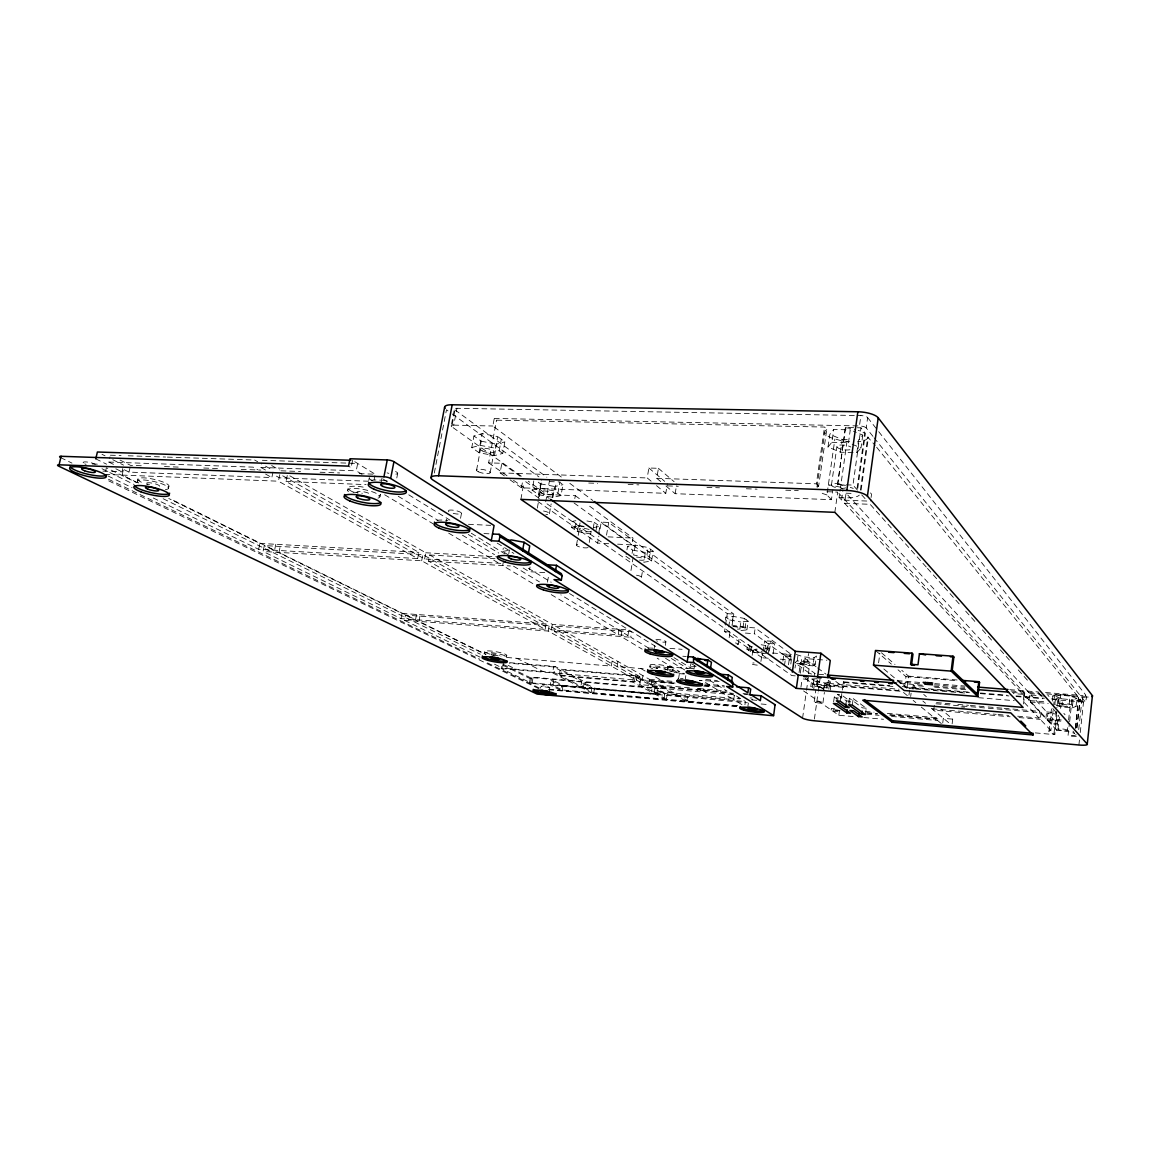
<?xml version="1.0" encoding="UTF-8"?>
<svg xmlns="http://www.w3.org/2000/svg" width="1150" height="1150" viewBox="0 0 1150 1150"><rect width="100%" height="100%" fill="white"/><g stroke="black" fill="none" stroke-linecap="round" stroke-linejoin="round"><path stroke-width="0.75" stroke-dasharray="5 3.75" d="M1075.724 728.223L1078.571 697.82A13.541 2.487 6.7 0 0 1063.994 694.744L1053.659 695.189A13.541 2.487 6.7 0 0 1056.016 697.921L1058.704 699.387L1057.914 706.431M1076.616 727.706L1080.166 699.272L1076.889 729.531M1078.714 729.617L1081.776 701.27L876.343 446.861M1082.322 701.946L1083.013 695.534C1088.188 693.033 1086.879 703.886 1082.322 701.946L1050.108 699.301M1078.901 744.999L1079.476 739.651M1080.253 732.521L1084.091 696.9A10.134 1.883 6.6 0 0 1090.631 696.871M1069.155 704.116L1070.046 696.023L1059.394 695.161L1055.714 696.627L1054.823 704.663L1058.489 703.239L1069.155 704.116L1076.055 706.416L1076.932 698.352L1070.046 696.023M1067.444 730.408A4.758 0.791 6.9 0 0 1060.774 728.827A4.758 0.791 6.9 0 0 1060.013 730.121A4.758 0.791 6.9 0 0 1067.444 730.408L1068.393 721.754M1068.594 720.015L1070.104 706.158A4.744 0.848 6.7 0 0 1063.448 704.533A4.744 0.848 6.7 0 0 1062.686 705.928A4.744 0.848 6.7 0 0 1070.104 706.158M1076.314 736.561L1068.034 735.741L1069.385 723.364M1069.658 721.683L1071.901 700.379A13.541 2.487 6.7 0 0 1079.706 699.229M1056.203 705.122L1061.709 706.948L1072.274 707.825L1073.151 699.789L1076.932 698.352M1075.279 728.18L1078.571 697.82M1048.958 731.242L1051.531 708.17M1052.322 701.069L1052.911 695.75M1056.936 715.242L1054.794 734.634L1052.078 733.254A13.599 2.243 6.9 0 1 1049.691 730.753L1050.87 730.509L1054.837 694.902M1053.975 733.772L1056.908 707.279M1057.109 705.511L1057.899 698.452M1058.489 703.239L1059.394 695.161M1072.979 731.156L1074.689 733.527A13.599 2.243 6.9 0 0 1060.056 730.509L1056.793 730.308L1058.46 715.185M1059.409 706.589L1060.746 694.571M1058.043 729.158L1059.38 717.039M1060.343 708.386L1060.717 704.921M1061.709 706.948L1062.6 698.927L1055.714 696.627M1017.649 716.191L1039.025 718.046L1039.773 711.347L1023.989 694.413L1013.265 693.551M1050.87 730.509L1040.29 719.383L1041.052 712.698L934.548 703.656M1045.882 718.635L1046.629 711.922L1031.104 695.003L1030.314 701.974L1045.882 718.635L1063.117 720.116M1056.793 730.308L1047.133 719.972L1047.88 713.288L1056.462 714.006M1023.989 694.413L1023.184 701.385L1039.025 718.046M1023.529 703.944L1024.736 693.45L838.925 493.408M1028.948 700.508L1029.739 693.508L846.055 493.192L844.632 503.312L1028.948 700.508L1046.902 701.989M952.128 723.839L952.717 719.138L941.045 709.176M941.304 723.551L937.609 720.504L937.811 718.923L936.273 717.658L886.477 713.273M942.741 723.005L943.331 718.304L952.717 719.138M934.346 705.281L933.728 710.168L1010.102 716.766M889.827 715.156L936.071 719.239L936.273 717.658M904.633 687.039L905.984 676.646L898.021 669.817M913.991 688.879L906.947 688.304L908.529 676.143L901.758 670.292M908.96 695.103L909.607 690.086M910.671 696.512L911.102 693.177M912.726 688.821L913.172 685.429L923.896 686.306M878.6 662.817L879.879 653.2M865.389 714.553L866.252 708.213L853.185 698.582L849.39 698.266L848.513 704.734M805.359 678.572L813.294 684.236L817.133 685.127L843.654 687.326L844.316 682.482L843.439 681.821L842.303 690.029M926.282 567.079L870.148 504.304L870.852 499.215M871.082 497.519L871.542 494.126L868.652 490.82M845.897 704.102L846.342 700.896L837.286 694.341L836.611 699.229M849.447 706.043L850.109 701.227L841.096 694.658L837.286 694.341M852.308 705.065L853.185 698.582M857.756 488.376L865.404 433.32L860.962 427.829L845.466 427.498L837.602 484.783A21.793 6.167 7.6 0 1 843.281 485.645M872.951 436.353L866.223 427.929L867.646 417.594A5.491 1.782 7.2 0 0 860.89 415.596L456.938 408.293A4.988 1.452 11.4 0 0 455.012 409.946L451.806 426.736L522.488 477.077M830.242 690.173L831.292 682.539L828.374 680.383L827.31 688.045L817.521 686.291L810.764 686.665L811.842 679.032L816.917 678.716M860.401 490.087L867.747 437.086L875.208 445.467M861.12 490.116L868.451 437.101M840.032 710.743L831.134 709.952L831.349 708.4L836.682 708.874M833.635 701.845L834.296 697.015L838.062 697.331L837.401 702.161M853.142 716.551L838.839 715.271L832.974 711.217L833.189 709.679L831.349 708.4M840.19 701.169L841.096 694.658M838.839 715.271L839.529 710.226M841.153 698.438L842.073 691.711M814.214 701.615L815.896 689.569M824.047 689.669L816.543 684.293L817.477 677.666M817.133 685.127L817.794 680.498M817.521 686.291L818.383 680.153M814.401 719.038L818.053 693.004M818.297 691.265L819.993 679.133M866.223 427.929A5.506 1.754 7.2 0 0 859.452 425.946L860.89 415.596M823.458 690.532L824.521 682.928L831.292 682.539M862.773 435.117L860.991 447.925L848.47 442.707L850.281 429.841L833.707 429.482L829.826 434.369L828 447.077L840.463 452.194L856.851 452.64L858.633 439.947L862.773 435.117L853.415 431.164M824.262 688.031L824.952 683.114L899.027 689.209M857.497 490.159L852.969 485.084L860.962 427.829M822.94 702.779L824.392 692.444M826.462 687.815L827.641 679.391M828.776 689.109L829.84 681.461M857.038 488.362L864.685 433.306A21.649 6.799 7.4 0 0 858.216 430.373M831.436 485.142L836.913 446.674M796.159 654.479L804.037 656.966L814.128 657.742L816.443 656.032L815.292 664.183L807.386 661.696L808.551 653.516M665.979 485.99L675.179 493.695L831.436 499.675L832.873 489.541M808.393 673.799L809.773 663.996M802.571 718.146L806.265 692.07M806.509 690.331L808.982 672.937L795.685 663.291L801.636 663.766L815.149 673.584M840.463 452.194L842.26 439.559L829.826 434.369M837.602 484.783L845.466 427.498M807.386 661.696L797.194 660.905L794.995 662.601L802.872 665.059L812.978 665.85L814.128 657.742M834.842 512.339L837.703 492.099L825.154 491.639M812.274 687.729L813.352 680.11M861.724 494.888L867.244 501.055L841.599 500.063L839.098 497.389L840.305 488.894M842.202 488.994L840.549 487.198L846.975 441.586M813.294 684.236L814.818 673.411M813.769 688.793L814.833 681.188L811.842 679.032M841.599 500.063L843.036 489.9M816.96 486.939L824.809 432.414M817.204 487.14L818.613 486.206L826.749 429.64L824.536 427.052L496.541 420.167L494.256 418.442L492.847 426.018L564.075 479.076M795.009 668.021L795.469 664.872M797.194 660.905L798.143 654.379M828 447.077L831.867 442.304L833.707 429.482M799.063 672.577L800.458 662.788M800.917 664.456L802.068 656.348M800.285 673.224L801.636 663.766M831.436 499.675L826.922 494.931L834.886 439.084M802.872 665.059L804.037 656.966M800.932 687.254L802.139 678.816M803.102 672.06L805.029 658.548L826.908 660.229M782.906 661.106L783.826 654.681L789.878 655.155L791.876 656.607L790.251 667.819M784.444 665.735L785.838 656.147L783.826 654.681M788.483 664.786L789.878 655.155M780.275 659.166L790.539 659.971L791.329 654.465L755.205 627.914L733.729 626.405M818.613 486.206L816.356 483.819L824.536 427.052M766.489 651.777L767.237 646.789M767.381 650.009L768.344 643.454L764.621 640.751L763.111 650.957M768.258 653.027L768.991 648.054L765.454 645.509L760.869 644.676M769.364 651.116L770.831 641.197L764.621 640.751M773.073 653.775L774.525 643.899L770.831 641.197M790.539 659.971L754.342 633.722L755.205 627.914M744.927 704.706L745.401 701.529L734.447 694.787L705.769 692.3L703.153 690.747L703.383 689.238L697.676 688.749L697.446 690.259L700.091 691.811L700.321 690.302L697.676 688.749M752.158 655.342L752.891 650.483M747.902 706.201L748.363 703.067M760.912 661.437L762.105 653.329M768.329 658.246L762.105 657.771L762.867 652.654M764.721 650.512L765.454 645.509M738.286 644.158L739.335 637.201M744.352 618.427L748.176 621.244L746.882 629.913L743.044 627.138L744.352 618.427L733.125 616.371L725.837 617.162L724.773 624.105M741.951 704.634L733.714 699.646L734.447 694.787M744.97 628.533L746.264 619.836M766.489 653.171L761.171 653.602L750.576 651.676L746.954 649.175L747.701 644.187L751.309 646.731L754.846 647.364M748.765 650.426L749.512 645.466M750.576 651.676L751.309 646.731M728.697 626.879L729.747 619.979L725.837 617.162M729.172 637.661L730.221 630.717M733.125 616.371L731.803 625.097L743.044 627.138M732.205 624.536L733.786 614.086L608.681 522.459L601.22 522.114L599.136 534.376M748.176 621.244L740.859 622.006L739.551 630.631L746.882 629.913M705.769 692.3L705.999 690.791L703.383 689.238M762.105 657.771L724.543 631.58L725.291 626.692M725.549 625.054L727.289 613.64L601.22 522.114M694.514 665.864L694.011 669.142L690.359 666.899L690.877 663.607M667.431 670.234L667.963 666.827L679.377 673.641L678.572 678.673L675.726 676.991M685.299 678.931L685.817 675.639M686.809 701.629L687.542 696.943M663.967 699.071L664.714 694.399L656.233 689.669L655.471 694.399L663.967 699.071L593.759 692.789L584.631 688.117L585.609 682.324M737.667 705.669L666.439 699.286L667.173 694.614L657.584 689.253L656.822 693.982M672.721 670.637L672.98 669.027M653.832 650.569L654.695 645.251M700.091 691.811L655.169 687.901L554.415 631.523L555.364 626.089L649.549 679.391L648.773 684.25L691.826 687.973M651.144 685.587L651.921 680.728M480.039 657.124L404.426 620.31L405.433 615.092L549.139 625.629L640.866 677.221L639.831 684.609L729.215 692.329L739.881 698.869L651.633 691.121L652.582 685.156M654.048 693.738L654.997 687.829L584.372 681.677L561.588 669.861L560.567 675.826L583.395 687.484L654.048 693.738L632.788 682.036L560.567 675.826M666.439 699.286L654.408 692.645L655.356 686.708M665.347 645.351L665.908 641.815M509.666 662.673L555.033 666.468L560.294 669.185L635.389 675.524L658.907 688.706L658.72 689.885L656.233 689.669M634.398 681.605L635.389 675.524M510.054 479.838L521.453 487.801L665.793 493.336L667.374 483.604M637.244 675.179L636.439 680.067L555.321 673.152M638.221 678.428L638.408 677.206M642.951 675.654L642.16 680.556L650.771 681.303M675.179 493.695L676.746 483.934M649.836 666.77L650.095 665.146M627.943 635.519L628.849 629.97L552.345 624.378L429.741 555.004L428.562 561.171L551.396 629.826L627.943 635.519L560.812 594.823M648.916 648.241L630.746 637.229L631.652 631.681L555.364 626.089M660.732 481.591L656.779 478.299L658.418 468.309L648.859 468.007L647.22 477.954L651.202 481.261M641.441 577.415L642.764 569.351M653.171 551.209L645.366 552.474L643.77 562.235L651.576 561.013L653.171 551.209L648.183 547.515L635.26 545.129L627.512 546.437L626.146 554.631M651.576 561.013L646.559 557.391L648.183 547.515M649.074 559.216L650.684 549.369M632.788 682.036L633.779 675.956L561.588 669.861M612.102 661.034L611.268 666.094L506.503 657.455M617.607 544.166L631.882 544.899L633.003 538.085L586.845 504.16M619.131 629.251L618.211 634.8L548.895 593.227M632.083 553.366L632.615 550.117L627.512 546.437M630.976 570.501L633.104 557.606M635.26 545.129L633.636 555.004L646.559 557.391M621.949 630.976L621.043 636.496L642.131 649.146M617.967 661.523L617.133 666.569L646.099 668.955M591.114 692.544L591.876 687.959L582.748 683.244L581.957 687.887L591.114 692.544L562.293 689.971L552.891 685.314L553.682 680.714L551.066 680.484L550.261 685.084L560.927 690.345L561.703 685.803L551.066 680.484M593.759 692.789L594.521 688.189L585.408 683.474L582.748 683.244M502.852 665.246L530.222 678.658L532.809 678.888L502.119 663.809L501.271 668.524L530.711 682.827L580.721 687.254L581.713 681.447L553.624 666.928L509.407 663.219M606.524 535.167L608.681 522.459M583.395 687.484L584.372 681.677M589.246 542.441L591.186 531.142M593.17 528.54L594.234 522.316L585.695 520.72M596.002 530.553L597.066 524.342M598.819 532.565L599.869 526.369L594.234 522.316M608.681 543.706L597.641 543.131L598.834 536.13M549.369 690.575C552.561 685.084 537.596 683.359 540.486 690.474M580.721 687.254L552.589 672.908L553.624 666.928M577.429 531.516L578.493 525.363L572.729 521.309L571.651 527.505L577.429 531.516L590.913 534.017L594.076 533.428M404.426 620.31L548.191 631.048L640.076 682.094L559.259 675.165L553.998 672.477L555.033 666.468M571.651 527.505L579.499 525.996L580.031 522.876M576.509 545.071L577.904 537.007M578.191 535.383L579.298 528.928M559.259 675.165L560.294 669.185M562.293 689.971L563.069 685.414L553.682 680.714M545.158 629.366L546.106 623.918L422.841 554.602L264.313 545.574L263.062 551.468L401.019 618.643L545.158 629.366L421.662 560.769L263.062 551.468M548.191 631.048L549.139 625.629M551.396 629.826L552.345 624.378M574.799 498.582L575.302 495.664L547.012 494.543L528.253 481.189M574.554 529.518L575.618 523.351M557.894 493.307L559.82 482.368L562.939 484.668L561.027 495.564L552.891 497.361L538.531 494.673L532.119 490.144L533.801 480.801M530.222 678.658L529.417 683.229L550.261 685.084M547.472 582.202L548.679 575.331M530.711 682.827L531.717 677.106L581.713 681.447M532.004 683.459L533.011 677.738L531.717 677.106M544.741 572.628L529.201 571.694L530.049 566.964M545.718 501.774L549.714 479.291M549.427 513.734L551.166 503.887M552.331 497.317L552.906 494.04A6.44 1.653 10.3 0 0 543.835 490.863A6.44 1.653 10.3 0 0 543.016 493.637A6.44 1.653 10.3 0 0 552.906 494.04M552.891 497.361L554.803 486.536L562.939 484.668M561.027 495.564L554.746 491.021L556.399 481.62M553.998 672.477L502.55 668.092L503.412 663.349M506.489 657.067L506.762 655.514M538.531 494.673L540.471 483.834L537.913 481.994M538.444 497.993L541.521 480.729M532.119 490.144L540.198 488.29L541.305 482.022M537.337 508.084L539.091 498.238M539.379 496.599L540.256 491.668M484.481 653.143L484.754 651.59M503.542 560.798L502.679 565.527L535.038 584.919M508.789 553.84L509.393 549.93M521.453 487.801L523.149 478.429M520.878 499.373L523.94 482.368M508.473 555.004L502.694 551.454L503.312 548.047M490.159 472.707L494.04 451.777M502.737 453.431L495.564 448.241L497.72 436.583L482.137 433.622L473.944 435.979L471.759 447.566L479.076 452.726L494.442 455.63L502.737 453.431L504.864 441.859L497.72 436.583M494.442 455.63L496.57 444.13L504.864 441.859M499.158 450.843L501.299 439.228M504.361 475.856L500.092 472.866L501.86 463.277L488.621 462.861L496.541 420.167M476.574 470.149L480.484 449.219M460.546 518.319L461.481 513.317M471.759 447.566L479.952 445.294L482.137 433.622M479.076 452.726L481.232 441.226L473.944 435.979M445.611 524.17L447.192 515.832M434.326 473.009L446.473 409.788L450.8 412.936M421.662 560.769L422.841 554.602M424.594 558.957L425.787 552.762L287.471 474.49L286.005 481.491L424.594 558.957L503.599 563.543M451.519 424.221L454.408 409.084M416.544 614.474L415.538 619.721L278.961 552.402L280.197 546.48M451.806 426.736A4.988 1.409 11.4 0 1 453.718 425.126L456.938 408.293M419.908 616.156L418.916 621.388L485.99 654.451M401.019 618.643L402.026 613.41L264.313 545.574M417.666 558.555L418.859 552.359L279.867 474.202L278.401 481.189L417.666 558.555L258.635 549.312L151.282 497.03M396.793 477.954L397.713 473.239M380.938 483.144L381.872 478.429M379.96 496.527L380.391 494.313A16.459 3.896 11.6 0 1 375.949 496.283M368.747 480.398L369.323 477.523M374.052 479.996L374.914 475.669M347.688 490.533L348.134 488.319M362.063 474.346L356.213 470.81L357.693 463.464L262.373 460.287M352.59 460.331L351.095 467.705L348.507 466.138M275.813 544.295L274.577 550.232L170.272 498.812M124.344 469.789L129.016 472.104L271.846 477.552L273.341 470.537M258.635 549.312L259.886 543.389L168.734 498.482M265.506 470.034L260.849 467.432L261.754 463.134M168.417 488.52L168.892 486.436M129.016 472.104L130.18 467.058M137.54 481.031L138.014 478.946M102.896 471.112L122.001 471.845L123.165 466.799M123.28 470.077L122.13 475.094L138.173 483M105.599 471.083L106.375 467.762L136.749 482.727M113.448 464.356L108.79 462.041L109.983 456.909M856.851 452.64L860.991 447.925M826.749 429.64L825.326 430.689A21.649 6.799 7.4 0 0 831.594 437.949L841.283 440.738L850.497 441.83M812.978 665.85L815.292 664.183M549.858 687.729L541.219 686.191M1072.274 707.825L1076.055 706.416M572.729 521.309L575.863 520.691M593.558 527.562L599.869 526.369M502.694 551.454L509.551 550.189M746.954 649.175L757.074 649.132M765.454 648.356L768.991 648.054M690.359 666.899L695.074 666.54M494.256 418.442L859.452 425.946M453.718 425.126L492.847 426.018M842.26 439.559L850.439 439.746M831.867 442.304L848.47 442.707M110.371 455.199L121.066 455.558M128.196 455.788L165.586 457.039M167.368 457.111L252.871 459.971M500.092 472.866L647.22 477.954M656.779 478.299L816.356 483.819M837.387 484.552L852.969 485.084M108.79 462.041L253.115 467.144L257.801 469.746M260.849 467.432L356.213 470.81M92.316 463.982L100.984 464.298M141.278 465.764L130.568 465.376L119.701 459.899M164.479 466.598L180.536 467.173M203.737 468.021L219.794 468.596M241.213 469.372L260.849 470.077M280.974 470.81L300.538 471.514M320.088 472.233L339.638 472.938M359.202 473.642L375.202 474.217L353.855 461.121M549.326 481.591L560.079 481.979M588.728 483.029L597.684 483.345M628.13 484.452L638.883 484.854M667.546 485.889L678.284 486.292M706.948 487.327L719.483 487.787M746.35 488.764L757.102 489.152M785.752 490.202L798.287 490.662M846.055 493.192L854.551 493.508M368.431 481.232L279.493 477.854L273.269 474.375M104.823 474.418L278.401 481.189M286.005 481.491L366.103 484.61M844.632 503.312L870.148 504.304M468.481 524.285L490.662 525.363M608.048 536.849L633.003 538.085M483.978 533.557L490.806 533.902M259.886 543.389L418.859 552.359M425.787 552.762L498.324 556.859M429.741 555.004L495.003 558.713M428.562 561.171L510.413 565.973M727.289 613.64L733.786 614.086M724.543 631.58L731.055 632.054M745.387 633.075L754.342 633.722M402.026 613.41L546.106 623.918M768.344 643.454L774.525 643.899M840.549 487.198L828.374 484.725L830.616 487.126M554.415 631.523L630.746 637.229M839.098 497.389L844.431 497.806A21.793 6.167 7.6 0 0 859.28 495.161M772.541 653.027L791.329 654.465M785.838 656.147L791.876 656.607M669.918 648.384L682.108 649.319M682.784 656.219L686.262 656.492M908.529 676.143L957.706 680.024M905.984 676.646L956.786 680.671M818.656 674.317L825.801 674.892M897.244 680.628L922.257 682.64M934.763 683.632L965.123 686.076M1009.786 689.655L1038.364 691.955M1045.508 692.53L1083.013 695.534M897.072 681.821L922.012 683.833M934.476 684.839L964.749 687.283M1011.066 691.006L1039.557 693.306M1046.687 693.881L1084.091 696.9M1029.739 693.508L1041.167 694.428M899.904 683.344L923.076 685.227M933.786 686.09L965.885 688.692M1012.244 692.429L1024.736 693.45M795.239 675.869L791.818 675.582L545.747 502.938M934.619 687.168L966.791 689.784M1031.104 695.003L1045.422 696.152M667.963 666.827L690.388 668.653M1062.6 698.927L1073.151 699.789M843.439 681.821L889.697 685.601M902.146 686.607L969.752 692.128M980.418 693.004L1007.113 695.175M1016.011 695.908L1044.473 698.223M1051.589 698.812L1058.704 699.387M1081.776 701.27L1071.901 700.379M844.316 682.482L894.427 686.579M905.165 687.456L969.579 692.731M980.318 693.608L1008.952 695.937M1016.111 696.526L1042.949 698.726M915.745 689.023L931.572 690.316M933.326 690.46L949.152 691.754M950.906 691.898L966.733 693.206M669.156 670.867L679.808 671.744L657.196 658.188M899.012 690.503L826.922 684.552L824.952 683.114M674.058 672.506L684.408 673.368M816.543 684.293L902.189 691.38M978.477 697.691L1014.242 700.652M1030.314 701.974L1048.225 703.455M679.377 673.641L684.581 674.072M705.769 679.521L717.413 680.498M719.138 681.476L699.43 680.426L702.42 680.671L718.204 690.244M635.188 676.732L640.866 677.221M936.517 702.592L950.762 703.8M957.878 704.404L968.559 705.309M970.341 705.467L986.369 706.819M988.152 706.962L1002.398 708.17M1004.166 708.328L1020.194 709.679M1021.976 709.837L1039.773 711.347M1046.629 711.922L1056.965 712.799M649.549 679.391L674.446 681.504M704.677 684.077L724.241 685.731M961.026 706.919L964.591 707.236M640.607 679.765L674.978 682.697M705.137 685.271L724.644 686.924M675.036 683.086L650.167 680.958L657.311 684.997M704.576 685.601L711.519 686.191M501.271 668.524L552.589 672.908M673.713 683.546L654.249 681.878L660.172 685.242M703.8 686.119L712.641 686.866M846.342 700.896L850.109 701.227M698.855 688.577L727.044 691.006L710.298 680.728M932.133 708.831L996.259 714.351M998.042 714.509L1008.737 715.429M743.044 693.522L748.233 693.982M1018.986 717.543L1040.29 719.383M1047.133 719.972L1064.311 721.452M700.321 690.302L705.999 690.791M652.395 686.349L697.446 690.259M703.153 690.747L733.484 693.378M744.021 694.284L747.443 694.586M533.011 677.738L658.907 688.706M866.252 708.213L862.514 707.883L849.39 698.266M751.827 699.919L760.351 700.666M654.408 692.645L733.714 699.646M865.145 711.39L874.029 712.166M563.069 685.414L591.876 687.959M594.521 688.189L664.714 694.399M667.173 694.614L745.401 701.529M833.189 709.679L840.276 710.298M866.87 712.655L877.522 713.589M889.928 714.696L937.811 718.923M561.703 685.803L747.428 702.765M552.891 685.314L581.957 687.887M584.631 688.117L655.471 694.399M866.712 713.101L877.378 714.049M761.156 703.987L769.738 704.749M832.974 711.217L840.061 711.85M866.669 714.207L879.089 715.314M891.494 716.407L937.609 720.504M1076.299 734.864L1075.854 734.821A13.599 2.243 6.9 0 1 1068.034 735.741M548.881 689.267L736.791 706.114M863.88 717.514L883.545 719.282M1035.288 732.881L1054.794 734.634M548.679 689.756L737.811 706.732M814.833 681.188L824.521 682.928M729.747 619.979L740.859 622.006M632.615 550.117L645.366 552.474M540.198 488.29L554.746 491.021M578.493 525.363L585.235 526.614M579.499 525.996L584.617 526.944M479.952 445.294L495.564 448.241M540.471 483.834L554.803 486.536M481.232 441.226L496.57 444.13M538.689 688.606L107.554 480.312M826.922 494.931L823.601 493.839A21.793 6.167 7.6 0 1 820.022 492.171M60.663 457.628L71.976 463.105M108.488 479.248L479.421 659.008M487.485 662.918L540.284 688.491M108.028 475.971L132.063 487.672M494.514 664.168L502.55 668.092M101.976 468.726L134.176 484.509M163.142 498.712L480.312 654.192M508.084 665.347L515.962 669.228M405.433 615.092L484.136 653.861M95.781 458.85L106.576 464.198M115.834 468.783L122.001 471.845M102.005 454.322L105.081 455.86M112.772 459.713L123.553 465.118M516.896 658.317L543.059 671.543M657.139 668.524L656.592 668.236A4.974 0.862 9.1 0 1 659.798 667.633A4.974 0.862 9.1 0 1 665.979 669.171A4.974 0.862 9.1 0 1 662.745 669.76M639.831 684.609L651.633 691.121M265.607 474.088L271.846 477.552M659.669 686.32L671.226 692.832M673.943 694.37L685.716 701.026M254.653 460.029L257.758 461.783M265.549 466.152L271.788 469.66M662.529 686.564L674.044 693.091M676.746 694.614L688.491 701.27M271.673 465.549L279.421 469.933M640.78 668.524L645.251 671.082M655.673 677.062L664.614 682.194M384.646 494.744L433.421 523.983M448.658 533.126L498.942 563.27M369.38 478.788L372.298 480.556M398.231 496.268L437.963 520.361M462.415 535.181L494.514 554.645M513.504 566.159L539.451 581.886M665.562 658.332L685.242 670.263M720.403 691.567L731.17 698.107M468.251 534.462L498.726 553.078M523.106 567.971L529.201 571.694M671.356 658.504L687.815 668.553M382.835 478.903L387.406 481.721M408.768 494.831L449.938 520.116M471.299 533.226L504.85 553.826M528.353 568.258L551.195 582.274M569.466 593.501L658.864 648.384M673.972 657.656L692.113 668.797M497.174 543.073L513.892 553.438M691.826 663.866L697.791 667.575M803.591 690.949L831.134 709.952M537.826 501.443L597.641 543.131M488.621 462.861L507.668 476.215M513.533 480.326L538.43 497.792M625.873 556.269L630.991 559.878M525.708 481.706L549.154 498.353M501.86 463.277L521.726 477.408M834.296 697.015L836.97 698.927M452.252 413.986L538.933 476.905M574.037 502.952L631.882 544.899M455.012 409.946L546.839 477.192M575.302 495.664L581.081 499.919M569.825 483.359L592.811 500.48M805.029 658.548L816.212 666.885M817.607 667.92L825.988 674.173M835.777 681.461L843.654 687.326M903.497 692.458L907.422 695.692M913.158 700.393L915.846 702.621M921.251 707.049L936.071 719.239M656.506 485.645L665.793 493.336M903.066 684.609L908.299 688.994M922.875 701.069L925.52 703.283M931.327 708.256L949.339 723.235M883.833 668.969L906.947 688.304M648.859 468.007L664.729 481.376M658.418 468.309L674.13 481.706M913.172 685.429L918.447 689.928M923.723 694.428L926.354 696.67M875.466 650.469L891.379 664.125M881.446 652.769L894.988 664.456M1041.052 712.698L1051.603 724.011L1057.511 723.781L1047.88 713.288M927.475 568.416L943 585.781M944.193 587.118L959.718 604.483M965.698 611.168L976.451 623.185M982.416 629.855L993.169 641.887M1000.327 649.894L1011.08 661.926M1018.239 669.933L1027.798 680.613M1038.551 692.645L1043.323 697.978M1052.811 708.587L1056.246 712.425M1047.693 694.959L1049.001 696.454M1063.865 713.374L1065.058 714.739M874.072 437.762L1085.126 701.701M867.646 417.594L877.622 430.272M878.729 431.681L1085.787 695.117M811.541 674.044A9.301 1.696 8.2 0 1 808.982 672.937M757.261 665.131A4.801 0.877 8.5 0 1 751.209 663.708A4.801 0.877 8.5 0 1 754.113 662.989M588.081 547.587A6.066 1.409 9.8 0 1 577.875 546.336A6.066 1.409 9.8 0 1 581.44 544.597M761.889 652.122A4.801 0.92 8.5 0 1 755.924 651.719A4.801 0.92 8.5 0 1 753.049 650.181A4.801 0.92 8.5 0 1 758.497 650.311M761.544 651.144A4.801 0.92 8.5 0 1 762.091 651.446M590.841 531.458A6.052 1.466 9.8 0 1 582.231 530.811A6.052 1.466 9.8 0 1 580.707 528.324A6.052 1.466 9.8 0 1 589.849 529.834M818.167 687.427A4.413 0.776 8.2 0 1 824.205 688.519M807.473 678.442A4.715 0.848 8.3 0 1 806.049 679.161A4.715 0.848 8.3 0 1 800.903 678.543M735.439 642.936A5.031 0.978 8.7 0 1 737.136 644.704M732.852 626.621A5.017 1.021 8.6 0 1 740.111 628.044A5.017 1.021 8.6 0 1 737.394 629.079M636.496 575.201A5.75 1.279 9.4 0 1 641.039 576.682A5.75 1.279 9.4 0 1 640.349 577.861M636.511 557.06A5.736 1.323 9.4 0 1 644.187 559.13A5.736 1.323 9.4 0 1 639.529 560.093M543.519 511.003A6.454 1.596 10.2 0 1 549.326 513.288A6.454 1.596 10.2 0 1 545.876 514.467M752.804 699.631A4.643 0.762 8.6 0 1 751.669 699.401M750.145 697.978A4.643 0.762 8.6 0 1 752.114 698.05M655.902 639.745A5.29 1.006 9.1 0 1 662.299 640.162A5.29 1.006 9.1 0 1 665.836 641.887A5.29 1.006 9.1 0 1 660.028 641.772M657.541 641.183A5.29 1.006 9.1 0 1 656.578 640.852M448.385 510.471A6.785 1.61 10.9 0 1 457.729 511.132A6.785 1.61 10.9 0 1 460.216 514.007A6.785 1.61 10.9 0 1 450.009 512.354M448.974 511.822A6.785 1.61 10.9 0 1 448.327 511.304M395.557 471.514A7.288 1.826 11.6 0 1 394.234 474.188M388.844 473.369A7.288 1.826 11.6 0 1 387.119 472.866M850.253 487.37A21.793 6.167 7.6 0 1 853.228 488.419M867.747 437.086A21.649 6.799 7.4 0 1 857.354 441.83M845.667 427.757A21.649 6.799 7.4 0 1 855.341 429.525M845.638 487.844A7.619 2.185 7.6 0 1 841.167 488.362M835.432 487.485A7.619 2.185 7.6 0 1 833.506 483.805A7.619 2.185 7.6 0 1 845.451 485.631M849.879 449.751A7.59 2.329 7.5 0 1 838.781 448.371A7.59 2.329 7.5 0 1 839.974 445.064A7.59 2.329 7.5 0 1 850.871 447.019M86.092 464.427A7.029 1.495 13.3 0 1 84.769 463.867M83.26 462.803A7.029 1.495 13.3 0 1 87.084 462.012A7.029 1.495 13.3 0 1 95.249 464.241M494.083 655.629A4.787 0.791 10 0 1 491.309 654.767M490.978 654.091A4.787 0.791 10 0 1 495.061 654.235A4.787 0.791 10 0 1 499.675 655.442M147.804 484.567A6.828 1.438 12.8 0 1 146.912 484.049M146.826 482.899A6.828 1.438 12.8 0 1 154.661 483.704A6.828 1.438 12.8 0 1 159.634 486.393M357.966 493.278A7.058 1.667 11.6 0 1 360.999 491.424A7.058 1.667 11.6 0 1 370.473 494.313M141.335 482.209A15.928 3.378 12.8 0 1 142.787 477.839A15.928 3.378 12.8 0 1 163.832 482.339A15.928 3.378 12.8 0 1 165.873 487.442M138.762 483.058A15.928 3.364 12.8 0 1 144.426 480.024A15.928 3.364 12.8 0 1 164.335 484.84A15.928 3.364 12.8 0 1 165.399 489.512M489.9 654.134A11.184 1.854 10 0 1 487.614 650.886A11.184 1.854 10 0 1 504.491 653.89A11.184 1.854 10 0 1 500.839 656.089M498.151 655.802A11.184 1.854 10 0 1 492.488 654.796M485.746 654.307A11.184 1.854 10 0 1 494.5 653.056A11.184 1.854 10 0 1 505.971 657.455M657.728 668.423A11.615 2.027 9.1 0 1 652.683 664.398A11.615 2.027 9.1 0 1 671.442 667.575A11.615 2.027 9.1 0 1 663.607 669.415M652.582 668.682A11.615 2.027 9.1 0 1 653.085 665.994A11.615 2.027 9.1 0 1 668.61 668.251A11.615 2.027 9.1 0 1 670.709 671.327M353.28 492.071A16.459 3.896 11.6 0 1 349.715 486.752A16.459 3.896 11.6 0 1 366.62 487.801M371.536 491.51A16.459 3.881 11.6 0 1 377.991 498.122M348.407 491.683A16.459 3.881 11.6 0 1 353.05 488.463A16.459 3.881 11.6 0 1 370.257 491.107M680.455 678.442A13.096 2.214 8.9 0 1 683.086 678.471M647.91 648.183A14.131 2.587 9.1 0 1 653.66 648.241M436.928 520.433A18.127 4.169 10.8 0 1 447.954 520.461M353.136 492.214A18.817 4.384 11.6 0 1 362.365 493.307M370.976 480.499A19.449 4.715 11.5 0 1 380.866 480.197M382.461 480.355A19.449 4.715 11.5 0 1 387.435 481.117M146.452 483.992A18.213 3.809 12.7 0 1 149.5 484.495M815.609 702.334A4.413 0.748 8.2 0 0 822.839 702.966A4.413 0.748 8.2 0 0 817.276 701.299A4.413 0.748 8.2 0 0 815.609 702.334M801.981 663.607A4.715 0.891 8.2 0 0 809.672 664.211A4.715 0.891 8.2 0 0 803.706 662.342A4.715 0.891 8.2 0 0 801.981 663.607M478.371 471.787A6.914 1.811 10.9 0 0 489.857 473.124A6.914 1.811 10.9 0 0 481.864 469.358A6.914 1.811 10.9 0 0 478.371 471.787M482.267 450.901A6.9 1.883 11 0 0 493.724 452.223A6.9 1.883 11 0 0 485.774 448.356A6.9 1.883 11 0 0 482.267 450.901"/><path stroke-width="1.5" d="M1087.253 744.093L867.416 496.182A16.646 4.686 7.5 0 0 846.831 490.461L438.596 475.769A15.079 3.809 11.1 0 0 432.975 480.039L802.571 718.146A9.344 1.481 8.3 0 0 814.157 720.762L1078.901 744.999A10.192 1.639 6.9 0 0 1087.253 744.093L1092.428 695.664L878.197 417.795A16.474 5.348 7.2 0 0 857.857 411.772L452.18 404.786A14.95 4.356 11.4 0 0 445.064 408.451M1033.016 734.965L1010.749 712.899L862.744 700.221L892.242 722.272L1033.016 734.965L1033.203 733.341L892.458 720.705L864.369 699.631M977.069 695.836L978.779 681.691L961.213 680.297M914.494 665.318L911.548 665.102L912.985 654.034L912.036 653.157L875.466 650.469L873.497 665.131L904.173 690.503L977.859 696.584L979.556 682.467L978.779 681.691M977.859 696.584L951.136 671.111L952.991 656.176L919.425 653.703L917.988 664.815L910.599 664.254L912.036 653.157M952.991 656.176L953.867 657.053L952.258 670.091L977.284 694.068M925.319 684.221L923.163 682.338L930.336 682.913L932.463 684.796L925.319 684.221L925.549 682.424M892.242 722.272L892.458 720.705M858.504 716.608L849.879 710.456L853.616 710.786L862.198 716.939L858.504 716.608L858.935 713.474M861.666 714.222L848.513 704.734L852.308 705.065L865.389 714.553L861.666 714.222L862.098 711.045M845.466 707.308L836.381 700.853L840.19 701.169L849.232 707.638L845.466 707.308L845.897 704.102M846.817 712.899L833.405 703.455L837.171 703.786L850.511 713.23L846.817 712.899L847.248 709.737M867.416 496.182L878.197 417.795M817.722 675.927L820.899 653.243L795.311 651.317L594.248 501.544M846.831 490.461L857.857 411.772M827.871 677.681L830.271 660.488L820.899 653.243M792.321 672.117L795.311 651.317M796.346 688.361L520.878 499.373L834.842 512.339L1023.126 707.437L796.346 688.361L798.244 675.122L550.62 499.387M492.516 533.988L499.114 534.319L561.344 573.62L562.106 575.676L561.344 580.046L499.043 541.176L491.28 540.773L494.069 525.521L393.947 461.682A4.959 1.265 11.6 0 0 387.262 459.957L350.002 458.749L348.507 466.138L61.108 456.291L59.081 464.816A4.729 0.978 13.3 0 0 58.621 466.124L537.136 694.082L773.605 715.76L775.071 704.677L761.07 695.764L749.139 694.729M761.07 695.764L760.351 700.666L749.958 694.126L750.706 689.152L748.592 687.801L736.46 686.766M748.592 687.801L747.845 692.789L731.515 682.511M773.49 715.501L726.613 686.478L732.751 686.996L732.607 681.763L693.464 657.053L688.016 656.621M727.634 679.722L728.367 674.906L718.391 674.087M731.774 680.814L732.291 677.408L728.367 674.906M706.862 666.554L707.883 659.956L694.787 658.418M710.441 668.811L711.447 662.242L707.883 659.956M732.751 686.996L693.594 662.558L693.464 657.053M697.418 661.466L697.935 658.159M693.594 662.558L687.154 662.041L689.066 649.851L556.471 565.311L546.135 564.722M555.364 571.651L556.471 565.311M522.546 550.821L524.084 542.268L511.405 539.925L507.984 540.586M528.224 554.386L529.733 545.891L524.084 542.268M499.043 541.176L499.891 536.504L499.114 534.319M438.596 475.769L452.18 404.786M431.049 477.739L444.604 407.215M59.081 464.816L383.927 476.747L387.262 459.957M491.28 540.773L390.641 478.472L393.947 461.682M95.781 458.85L97.391 452.007L350.793 460.273M774.467 705.094L775.071 704.677M561.344 580.046L553.984 579.6L687.154 662.041M542.901 690.316C533.169 690.633 558.828 694.212 545.1 690.618M888.749 652.237L893.938 652.625M904.331 653.387L909.521 653.775M925.649 654.968L919.425 653.703M936.229 655.744L941.519 656.133M950.346 656.779L953.867 657.053M873.497 665.131L951.136 671.111M962.033 681.073L965.54 681.361M974.309 682.051L979.556 682.467M927.331 682.568L932.679 682.999M827.583 675.036L893.679 680.34M977.629 687.082L1007.989 689.511M798.244 675.122L896.324 683.057M978.363 689.698L1008.679 692.142M803.792 676.559L807.214 676.832M817.477 677.666L821.042 677.954M831.738 678.831L835.303 679.118M860.272 681.145L863.837 681.433M874.532 682.295L878.097 682.582M888.806 683.459L892.371 683.747M499.891 536.504L562.106 575.676M694.169 658.821L733.283 683.459M827.396 675.208L832.988 679.377M910.599 664.254L911.548 665.102M1020.841 721.036L1025.786 725.952M1092.428 695.664A10.134 1.883 6.6 0 1 1091.882 696.569M698.596 659.252A5.074 0.92 8.9 0 1 701.026 659.439M704.706 660.201A5.074 0.92 8.9 0 1 706.244 660.819M493.896 657.239A4.787 0.791 10 0 1 499.546 659.151A4.787 0.791 10 0 1 492.071 658.346A4.787 0.791 10 0 1 492.732 657.11M60.663 457.628A4.729 1.006 13.4 0 1 61.108 456.291M383.927 476.747A4.974 1.222 11.5 0 1 390.641 478.472M660.56 671.039A4.988 0.862 9.1 0 1 665.131 673.009A4.988 0.862 9.1 0 1 656.621 671.758L656.075 671.471A4.988 0.862 9.1 0 1 659.281 670.881M555.982 693.522A11.716 1.768 9.7 0 1 543.476 692.789A11.716 1.768 9.7 0 1 533.255 689.339M506.92 660.876A12.779 2.099 10 0 1 492.761 659.913A12.779 2.099 10 0 1 482.339 655.96M673.756 674.259A13.283 2.286 9.1 0 1 659.022 673.943A13.283 2.286 9.1 0 1 647.752 669.602M702.391 683.876A13.096 2.214 8.9 0 1 690.129 683.704A13.096 2.214 8.9 0 1 677.451 680.168M712.928 674.662A13.541 2.372 8.9 0 1 701.141 674.878A13.541 2.372 8.9 0 1 687.269 671.269M764.319 710.513A12.406 1.984 8.6 0 1 751.611 710.269A12.406 1.984 8.6 0 1 740.039 706.732M672.851 653.991A14.131 2.587 9.1 0 1 657.182 653.789A14.131 2.587 9.1 0 1 645.179 649.017M568.675 589.619A16.143 3.364 9.9 0 1 553.725 590.238A16.143 3.364 9.9 0 1 537.208 584.761M531.314 561.358A17.106 3.752 10.2 0 1 515.818 562.264A17.106 3.752 10.2 0 1 498.051 556.241M470.106 528.698A18.127 4.169 10.8 0 1 451.964 529.532A18.127 4.169 10.8 0 1 434.456 522.1M380.866 502.421A18.817 4.384 11.6 0 1 361.1 501.989A18.817 4.384 11.6 0 1 344.482 494.514M406.238 490.719A19.449 4.715 11.5 0 1 385.609 490.36A19.449 4.715 11.5 0 1 368.676 482.482M106.691 474.749A18.759 3.924 13.2 0 1 87.184 474.073A18.759 3.924 13.2 0 1 70.208 466.023M169.683 493.192A18.213 3.809 12.7 0 1 152.289 492.847A18.213 3.809 12.7 0 1 134.464 485.702M696.555 672.52A5.074 0.891 8.9 0 0 704.677 673.181A5.074 0.891 8.9 0 0 697.921 671.183A5.074 0.891 8.9 0 0 696.555 672.52M511.046 558.871A6.411 1.409 10.2 0 0 520.806 559.432A6.411 1.409 10.2 0 0 511.649 556.499A6.411 1.409 10.2 0 0 511.046 558.871M749.254 708.501A4.658 0.748 8.6 0 0 756.786 709.176A4.658 0.748 8.6 0 0 750.734 707.437A4.658 0.748 8.6 0 0 749.254 708.501M686.809 681.619A4.916 0.834 8.9 0 0 694.643 682.295A4.916 0.834 8.9 0 0 688.088 680.383A4.916 0.834 8.9 0 0 686.809 681.619M655.816 651.777A5.304 0.963 9.1 0 0 664.211 652.438A5.304 0.963 9.1 0 0 657.038 650.282A5.304 0.963 9.1 0 0 655.816 651.777M549.456 587.204A6.052 1.265 9.9 0 0 558.771 587.808A6.052 1.265 9.9 0 0 550.246 585.134A6.052 1.265 9.9 0 0 549.456 587.204M447.465 525.622A6.799 1.567 10.8 0 0 458.721 527.002A6.799 1.567 10.8 0 0 450.699 523.566A6.799 1.567 10.8 0 0 447.465 525.622M382.792 486.378A7.303 1.768 11.5 0 0 394.723 487.801A7.303 1.768 11.5 0 0 385.825 483.934A7.303 1.768 11.5 0 0 382.792 486.378M84.568 470.753A7.029 1.466 13.2 0 0 95.335 472.061A7.029 1.466 13.2 0 0 85.618 468.381A7.029 1.466 13.2 0 0 84.568 470.753M148.077 489.239A6.828 1.423 12.7 0 0 158.7 490.547A6.828 1.423 12.7 0 0 149.457 487.025A6.828 1.423 12.7 0 0 148.077 489.239M358.196 498.238A7.058 1.653 11.6 0 0 369.682 499.632A7.058 1.653 11.6 0 0 360.971 495.952A7.058 1.653 11.6 0 0 358.196 498.238M536.475 692.587A11.716 1.754 9.7 0 0 555.738 694.945A11.716 1.754 9.7 0 0 541.449 690.417A11.716 1.754 9.7 0 0 536.475 692.587M487.83 660.344A12.779 2.084 10 0 0 507.222 661.983A12.779 2.084 10 0 0 488.879 656.866A12.779 2.084 10 0 0 487.83 660.344M743.992 710.197A12.406 1.969 8.6 0 0 764.089 712.037A12.406 1.969 8.6 0 0 748.032 707.394A12.406 1.969 8.6 0 0 743.992 710.197M680.584 683.229A13.096 2.199 8.9 0 0 702.147 685.472A13.096 2.199 8.9 0 0 686.061 680.326A13.096 2.199 8.9 0 0 680.584 683.229M652.409 674.087A13.297 2.271 9.1 0 0 673.512 675.884A13.297 2.271 9.1 0 0 655.601 670.637A13.297 2.271 9.1 0 0 652.409 674.087M690.992 674.489A13.541 2.357 8.9 0 0 712.684 676.315A13.541 2.357 8.9 0 0 694.744 670.982A13.541 2.357 8.9 0 0 690.992 674.489M650.152 653.919A14.131 2.573 9.1 0 0 672.577 655.701A14.131 2.573 9.1 0 0 653.531 649.98A14.131 2.573 9.1 0 0 650.152 653.919M77.596 473.455A18.774 3.896 13.2 0 0 106.202 476.862A18.774 3.896 13.2 0 0 80.097 467.101A18.774 3.896 13.2 0 0 77.596 473.455M140.803 491.754A18.213 3.795 12.7 0 0 169.208 495.276A18.213 3.795 12.7 0 0 144.684 485.918A18.213 3.795 12.7 0 0 140.803 491.754M349.715 500.868A18.831 4.37 11.5 0 0 380.42 504.62A18.831 4.37 11.5 0 0 357.319 494.831A18.831 4.37 11.5 0 0 349.715 500.868M373.908 489.138A19.464 4.701 11.5 0 0 405.792 493.005A19.464 4.701 11.5 0 0 382.217 482.698A19.464 4.701 11.5 0 0 373.908 489.138M438.941 528.08A18.141 4.154 10.8 0 0 468.97 531.803A18.141 4.154 10.8 0 0 447.724 522.661A18.141 4.154 10.8 0 0 438.941 528.08M504.821 561.847A17.106 3.738 10.2 0 0 530.955 563.399A17.106 3.738 10.2 0 0 506.618 555.594A17.106 3.738 10.2 0 0 504.821 561.847M543.418 589.907A16.157 3.349 9.9 0 0 568.344 591.56A16.157 3.349 9.9 0 0 545.675 584.43A16.157 3.349 9.9 0 0 543.418 589.907"/></g></svg>
